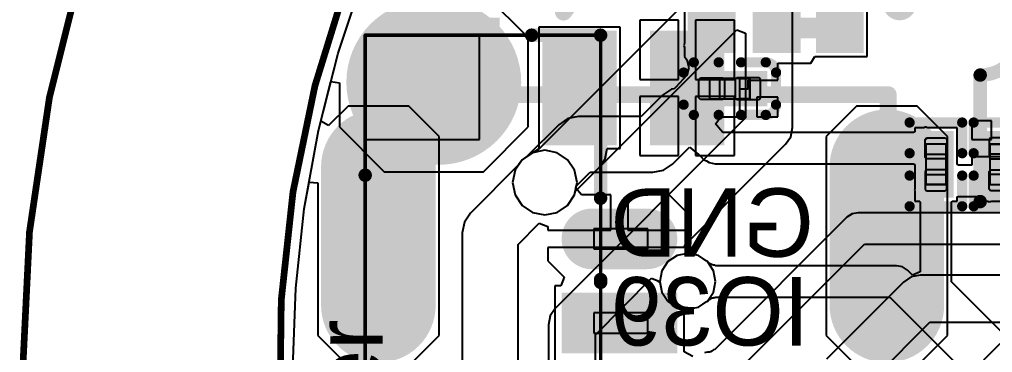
# Model space of a CAD drawing. Header units: millimetres. Extents: x 50 to 153, y 18 to 71.
# Drawn here: x 111.27 to 125.74, y 50.43 to 55.37 of the extents above; entities that cross this region are included whole.
import ezdxf

# ---------------------------------------------------------------- set-up
doc = ezdxf.new("R2010")
doc.units = ezdxf.units.MM
for name, color, linetype in [('BottomLayer', 5, 'Continuous'), ('BottomOverlay', 54, 'Continuous'), ('BottomPaste', 16, 'Continuous'), ('BottomSolder', 6, 'Continuous'), ('ConnectLayer', 7, 'Continuous'), ('KeepOutLayer', 6, 'Continuous'), ('Mechanical15', 56, 'Continuous'), ('Mechanical4', 56, 'Continuous'), ('Mechanical5', 56, 'Continuous'), ('TopLayer', 1, 'Continuous'), ('TopOverlay', 2, 'Continuous'), ('TopPaste', 8, 'Continuous'), ('TopSolder', 216, 'Continuous')]:
    doc.layers.add(name, color=color, linetype=linetype)

# ---------------------------------------------------------------- blocks, each defined once
blk = doc.blocks.new('KEY__3X6X4_3_5_2')
at = {"layer": 'TopOverlay', "const_width": 0.254}
blk.add_lwpolyline([(-3.278, -2.1), (3.222, -2.1)], dxfattribs=at)
at = {"layer": 'TopOverlay', "const_width": 0.127}
blk.add_lwpolyline([(-3.342, -2.1, 1), (-3.215, -2.1, 1)], format="xyb", close=True, dxfattribs=at)
blk = doc.blocks.new('CONN_SMD_4P_P1_25_HCTL_HC_1_25_4PLT_B_6')
at = {"layer": 'BottomLayer'}
for points, const_width in [([(4.2, 1.455), (4.2, 1.305)], 2.35), ([(1.875, -0.97), (1.875, -1.79)], 0.8)]:
    blk.add_lwpolyline(points, dxfattribs=dict(at, const_width=const_width))
for points, const_width in [([(3.613, 1.455, 1), (4.788, 1.455, 1)], 1.175), ([(3.613, 1.305, 1), (4.788, 1.305, 1)], 1.175), ([(1.675, -0.97, 1), (2.075, -0.97, 1)], 0.4), ([(1.675, -1.79, 1), (2.075, -1.79, 1)], 0.4)]:
    blk.add_lwpolyline(points, format="xyb", close=True, dxfattribs=dict(at, const_width=const_width))
blk.add_solid([(0.225, -2.19), (1.025, -2.19), (0.225, -0.57), (1.025, -0.57)], dxfattribs=at)
at = {"layer": 'BottomOverlay', "const_width": 0.2}
for points in [[(-2.821, 2.4), (2.821, 2.4)], [(4.9, -0.074), (4.9, -1.1)], [(1.229, -1.1), (1.271, -1.1)], [(2.479, -1.1), (4.9, -1.1)]]:
    blk.add_lwpolyline(points, dxfattribs=at)
at = {"layer": 'BottomOverlay', "const_width": 0.1}
for points in [[(2.771, 2.4, 1), (2.871, 2.4, 1)], [(4.85, -0.074, 1), (4.95, -0.074, 1)], [(1.179, -1.1, 1), (1.279, -1.1, 1)], [(1.221, -1.1, 1), (1.321, -1.1, 1)], [(2.429, -1.1, 1), (2.529, -1.1, 1)], [(4.85, -1.1, 1), (4.95, -1.1, 1)], [(4.85, -1.1, 1), (4.95, -1.1, 1)]]:
    blk.add_lwpolyline(points, format="xyb", close=True, dxfattribs=at)
at = {"layer": 'BottomPaste'}
for points, const_width in [([(4.2, 1.455), (4.2, 1.305)], 2.35), ([(1.875, -0.97), (1.875, -1.79)], 0.8)]:
    blk.add_lwpolyline(points, dxfattribs=dict(at, const_width=const_width))
for points, const_width in [([(3.613, 1.455, 1), (4.788, 1.455, 1)], 1.175), ([(3.613, 1.305, 1), (4.788, 1.305, 1)], 1.175), ([(1.675, -0.97, 1), (2.075, -0.97, 1)], 0.4), ([(1.675, -1.79, 1), (2.075, -1.79, 1)], 0.4)]:
    blk.add_lwpolyline(points, format="xyb", close=True, dxfattribs=dict(at, const_width=const_width))
blk.add_solid([(0.225, -2.19), (1.025, -2.19), (0.225, -0.57), (1.025, -0.57)], dxfattribs=at)
at = {"layer": 'BottomSolder'}
for points, const_width in [([(4.2, 1.455), (4.2, 1.305)], 2.45), ([(1.875, -0.97), (1.875, -1.79)], 0.9)]:
    blk.add_lwpolyline(points, dxfattribs=dict(at, const_width=const_width))
for points, const_width in [([(3.588, 1.455, 1), (4.813, 1.455, 1)], 1.225), ([(3.588, 1.305, 1), (4.813, 1.305, 1)], 1.225), ([(1.65, -0.97, 1), (2.1, -0.97, 1)], 0.45), ([(1.65, -1.79, 1), (2.1, -1.79, 1)], 0.45)]:
    blk.add_lwpolyline(points, format="xyb", close=True, dxfattribs=dict(at, const_width=const_width))
blk.add_solid([(0.175, -2.24), (1.075, -2.24), (0.175, -0.52), (1.075, -0.52)], dxfattribs=at)
at = {"layer": 'Mechanical15'}
for p, q in [((4.9, 2.4), (3.35, 2.4)), ((3.35, 2.4), (3.35, 0.7)), ((4.9, 0.7), (4.9, 2.4)), ((3.35, 0.7), (3.35, 0.7)), ((3.35, 0.7), (4.9, 0.7)), ((0.775, -1), (0.475, -1)), ((0.475, -1), (0.475, -1.8)), ((0.775, -1.8), (0.775, -1)), ((2.025, -1), (1.725, -1)), ((1.725, -1), (1.725, -1.8)), ((2.025, -1.8), (2.025, -1)), ((0.475, -1.8), (0.475, -1.8)), ((0.475, -1.8), (0.775, -1.8)), ((1.725, -1.8), (1.725, -1.8)), ((1.725, -1.8), (2.025, -1.8))]:
    blk.add_line(p, q, dxfattribs=at)
at = {"layer": 'Mechanical15', "const_width": 0.0508}
for points in [[(-4.9, 2.4), (4.9, 2.4)], [(4.9, 2.4), (4.9, -1.1)], [(-4.9, -1.1), (4.9, -1.1)]]:
    blk.add_lwpolyline(points, dxfattribs=at)
at = {"layer": 'Mechanical15', "const_width": 0.0254}
for points in [[(4.887, 2.4, 1), (4.913, 2.4, 1)], [(4.887, 2.4, 1), (4.913, 2.4, 1)], [(4.887, -1.1, 1), (4.913, -1.1, 1)], [(4.887, -1.1, 1), (4.913, -1.1, 1)]]:
    blk.add_lwpolyline(points, format="xyb", close=True, dxfattribs=at)
blk = doc.blocks.new('R0201_B_32')
at = {"layer": 'BottomLayer'}
for points in [[(-0.375, -0.162), (-0.072, -0.162), (-0.375, 0.162), (-0.072, 0.162)], [(0.108, -0.162), (0.411, -0.162), (0.108, 0.162), (0.411, 0.162)]]:
    blk.add_solid(points, dxfattribs=at)
at = {"layer": 'BottomOverlay', "const_width": 0.152}
for points in [[(-0.604, -0.391), (-0.604, 0.391)], [(-0.148, 0.391), (-0.604, 0.391)], [(0.184, 0.391), (0.64, 0.391)], [(0.64, -0.391), (0.64, 0.391)], [(-0.148, -0.391), (-0.604, -0.391)], [(0.64, -0.391), (0.184, -0.391)]]:
    blk.add_lwpolyline(points, dxfattribs=at)
at = {"layer": 'BottomOverlay', "const_width": 0.0762}
for points in [[(-0.642, 0.391, 1), (-0.566, 0.391, 1)], [(-0.642, 0.391, 1), (-0.566, 0.391, 1)], [(-0.186, 0.391, 1), (-0.11, 0.391, 1)], [(0.146, 0.391, 1), (0.222, 0.391, 1)], [(0.602, 0.391, 1), (0.678, 0.391, 1)], [(0.602, 0.391, 1), (0.678, 0.391, 1)], [(-0.642, -0.391, 1), (-0.566, -0.391, 1)], [(-0.642, -0.391, 1), (-0.566, -0.391, 1)], [(-0.186, -0.391, 1), (-0.11, -0.391, 1)], [(0.146, -0.391, 1), (0.222, -0.391, 1)], [(0.602, -0.391, 1), (0.678, -0.391, 1)], [(0.602, -0.391, 1), (0.678, -0.391, 1)]]:
    blk.add_lwpolyline(points, format="xyb", close=True, dxfattribs=at)
at = {"layer": 'BottomPaste'}
for p, q in [((-0.351, 0.162), (-0.375, 0.138)), ((-0.087, 0.162), (-0.351, 0.162)), ((-0.063, 0.138), (-0.087, 0.162)), ((0.099, 0.138), (0.123, 0.162)), ((0.123, 0.162), (0.387, 0.162)), ((0.387, 0.162), (0.411, 0.138)), ((-0.375, 0.138), (-0.375, -0.138)), ((-0.063, -0.138), (-0.063, 0.138)), ((0.099, -0.138), (0.099, 0.138)), ((0.411, 0.138), (0.411, -0.138)), ((-0.375, -0.138), (-0.351, -0.162)), ((-0.087, -0.162), (-0.063, -0.138)), ((0.123, -0.162), (0.099, -0.138)), ((0.411, -0.138), (0.387, -0.162)), ((-0.351, -0.162), (-0.087, -0.162)), ((0.387, -0.162), (0.123, -0.162))]:
    blk.add_line(p, q, dxfattribs=at)
for points in [[(-0.375, -0.162), (-0.072, -0.162), (-0.375, 0.162), (-0.072, 0.162)], [(0.108, -0.162), (0.411, -0.162), (0.108, 0.162), (0.411, 0.162)]]:
    blk.add_solid(points, dxfattribs=at)
at = {"layer": 'BottomSolder'}
for points in [[(-0.477, -0.264), (0.03, -0.264), (-0.477, 0.264), (0.03, 0.264)], [(0.006, -0.264), (0.513, -0.264), (0.006, 0.264), (0.513, 0.264)]]:
    blk.add_solid(points, dxfattribs=at)
at = {"layer": 'Mechanical15', "const_width": 0.00254}
blk.add_lwpolyline([(0.423, 0.102), (0.372, 0.152)], dxfattribs=at)
at = {"layer": 'Mechanical15', "const_width": 0.00127}
for points in [[(0.371, 0.152, 1), (0.373, 0.152, 1)], [(0.422, 0.102, 1), (0.424, 0.102, 1)]]:
    blk.add_lwpolyline(points, format="xyb", close=True, dxfattribs=at)
at = {"layer": 'Mechanical4'}
for p, q in [((0.318, 0.15), (-0.282, 0.15)), ((-0.282, 0.15), (-0.282, -0.15)), ((0.318, -0.15), (0.318, 0.15)), ((-0.282, -0.15), (0.318, -0.15))]:
    blk.add_line(p, q, dxfattribs=at)
at = {"layer": 'Mechanical5'}
for p, q in [((-0.282, -0.15), (-0.282, 0.15)), ((-0.282, 0.15), (-0.132, 0.15)), ((-0.132, 0.15), (-0.132, -0.15)), ((0.318, 0.15), (0.168, 0.15)), ((0.168, 0.15), (0.168, -0.15)), ((0.318, -0.15), (0.318, 0.15)), ((-0.132, -0.15), (-0.282, -0.15)), ((0.168, -0.15), (0.318, -0.15))]:
    blk.add_line(p, q, dxfattribs=at)
blk = doc.blocks.new('R0201_B_33')
at = {"layer": 'BottomLayer'}
for points in [[(-0.375, -0.162), (-0.072, -0.162), (-0.375, 0.162), (-0.072, 0.162)], [(0.108, -0.162), (0.411, -0.162), (0.108, 0.162), (0.411, 0.162)]]:
    blk.add_solid(points, dxfattribs=at)
at = {"layer": 'BottomOverlay', "const_width": 0.152}
for points in [[(-0.604, 0.391), (-0.604, -0.391)], [(-0.604, 0.391), (-0.148, 0.391)], [(0.64, 0.391), (0.184, 0.391)], [(0.64, 0.391), (0.64, -0.391)], [(-0.604, -0.391), (-0.148, -0.391)], [(0.184, -0.391), (0.64, -0.391)]]:
    blk.add_lwpolyline(points, dxfattribs=at)
at = {"layer": 'BottomOverlay', "const_width": 0.0762}
for points in [[(-0.642, 0.391, 1), (-0.566, 0.391, 1)], [(-0.642, 0.391, 1), (-0.566, 0.391, 1)], [(-0.186, 0.391, 1), (-0.11, 0.391, 1)], [(0.146, 0.391, 1), (0.222, 0.391, 1)], [(0.602, 0.391, 1), (0.678, 0.391, 1)], [(0.602, 0.391, 1), (0.678, 0.391, 1)], [(-0.642, -0.391, 1), (-0.566, -0.391, 1)], [(-0.642, -0.391, 1), (-0.566, -0.391, 1)], [(-0.186, -0.391, 1), (-0.11, -0.391, 1)], [(0.146, -0.391, 1), (0.222, -0.391, 1)], [(0.602, -0.391, 1), (0.678, -0.391, 1)], [(0.602, -0.391, 1), (0.678, -0.391, 1)]]:
    blk.add_lwpolyline(points, format="xyb", close=True, dxfattribs=at)
at = {"layer": 'BottomPaste'}
for p, q in [((-0.351, 0.162), (-0.375, 0.138)), ((-0.087, 0.162), (-0.351, 0.162)), ((-0.063, 0.138), (-0.087, 0.162)), ((0.099, 0.138), (0.123, 0.162)), ((0.123, 0.162), (0.387, 0.162)), ((0.387, 0.162), (0.411, 0.138)), ((-0.375, 0.138), (-0.375, -0.138)), ((-0.063, -0.138), (-0.063, 0.138)), ((0.099, -0.138), (0.099, 0.138)), ((0.411, 0.138), (0.411, -0.138)), ((-0.375, -0.138), (-0.351, -0.162)), ((-0.087, -0.162), (-0.063, -0.138)), ((0.123, -0.162), (0.099, -0.138)), ((0.411, -0.138), (0.387, -0.162)), ((-0.351, -0.162), (-0.087, -0.162)), ((0.387, -0.162), (0.123, -0.162))]:
    blk.add_line(p, q, dxfattribs=at)
for points in [[(-0.375, -0.162), (-0.072, -0.162), (-0.375, 0.162), (-0.072, 0.162)], [(0.108, -0.162), (0.411, -0.162), (0.108, 0.162), (0.411, 0.162)]]:
    blk.add_solid(points, dxfattribs=at)
at = {"layer": 'BottomSolder'}
for points in [[(-0.477, -0.264), (0.03, -0.264), (-0.477, 0.264), (0.03, 0.264)], [(0.006, -0.264), (0.513, -0.264), (0.006, 0.264), (0.513, 0.264)]]:
    blk.add_solid(points, dxfattribs=at)
at = {"layer": 'Mechanical15', "const_width": 0.00254}
blk.add_lwpolyline([(0.372, 0.152), (0.423, 0.102)], dxfattribs=at)
at = {"layer": 'Mechanical15', "const_width": 0.00127}
for points in [[(0.371, 0.152, 1), (0.373, 0.152, 1)], [(0.422, 0.102, 1), (0.424, 0.102, 1)]]:
    blk.add_lwpolyline(points, format="xyb", close=True, dxfattribs=at)
at = {"layer": 'Mechanical4'}
for p, q in [((0.318, 0.15), (-0.282, 0.15)), ((-0.282, 0.15), (-0.282, -0.15)), ((0.318, -0.15), (0.318, 0.15)), ((-0.282, -0.15), (0.318, -0.15))]:
    blk.add_line(p, q, dxfattribs=at)
at = {"layer": 'Mechanical5'}
for p, q in [((-0.282, -0.15), (-0.282, 0.15)), ((-0.282, 0.15), (-0.132, 0.15)), ((-0.132, 0.15), (-0.132, -0.15)), ((0.318, 0.15), (0.168, 0.15)), ((0.168, 0.15), (0.168, -0.15)), ((0.318, -0.15), (0.318, 0.15)), ((-0.132, -0.15), (-0.282, -0.15)), ((0.168, -0.15), (0.318, -0.15))]:
    blk.add_line(p, q, dxfattribs=at)
blk = doc.blocks.new('C0201_B_54')
at = {"layer": 'BottomLayer'}
for points in [[(-0.462, -0.144), (-0.094, -0.144), (-0.462, 0.18), (-0.094, 0.18)], [(0.086, -0.144), (0.455, -0.144), (0.086, 0.18), (0.455, 0.18)]]:
    blk.add_solid(points, dxfattribs=at)
at = {"layer": 'BottomOverlay', "const_width": 0.152}
for points in [[(-0.691, 0.256, -0.414214), (-0.538, 0.408)], [(0.531, 0.408, -0.414214), (0.683, 0.256)], [(-0.538, -0.373, -0.414214), (-0.691, -0.221)], [(0.683, -0.221, -0.414214), (0.531, -0.373)]]:
    blk.add_lwpolyline(points, format="xyb", dxfattribs=at)
for points in [[(-0.17, 0.408), (-0.538, 0.408)], [(0.531, 0.408), (0.162, 0.408)], [(-0.691, 0.256), (-0.691, -0.221)], [(0.683, 0.256), (0.683, -0.221)], [(-0.17, -0.373), (-0.538, -0.373)], [(0.531, -0.373), (0.162, -0.373)]]:
    blk.add_lwpolyline(points, dxfattribs=at)
at = {"layer": 'BottomOverlay', "const_width": 0.0762}
for points in [[(-0.577, 0.408, 1), (-0.5, 0.408, 1)], [(-0.577, 0.408, 1), (-0.5, 0.408, 1)], [(-0.208, 0.408, 1), (-0.132, 0.408, 1)], [(0.124, 0.408, 1), (0.2, 0.408, 1)], [(0.493, 0.408, 1), (0.569, 0.408, 1)], [(0.493, 0.408, 1), (0.569, 0.408, 1)], [(-0.729, 0.256, 1), (-0.653, 0.256, 1)], [(-0.729, 0.256, 1), (-0.653, 0.256, 1)], [(0.645, 0.256, 1), (0.721, 0.256, 1)], [(0.645, 0.256, 1), (0.721, 0.256, 1)], [(-0.729, -0.221, 1), (-0.653, -0.221, 1)], [(-0.729, -0.221, 1), (-0.653, -0.221, 1)], [(0.645, -0.221, 1), (0.721, -0.221, 1)], [(0.645, -0.221, 1), (0.721, -0.221, 1)], [(-0.577, -0.373, 1), (-0.5, -0.373, 1)], [(-0.577, -0.373, 1), (-0.5, -0.373, 1)], [(-0.208, -0.373, 1), (-0.132, -0.373, 1)], [(0.124, -0.373, 1), (0.2, -0.373, 1)], [(0.493, -0.373, 1), (0.569, -0.373, 1)], [(0.493, -0.373, 1), (0.569, -0.373, 1)]]:
    blk.add_lwpolyline(points, format="xyb", close=True, dxfattribs=at)
at = {"layer": 'BottomPaste'}
for p, q in [((-0.438, 0.18), (-0.462, 0.156)), ((-0.462, 0.156), (-0.462, -0.12)), ((-0.109, 0.18), (-0.438, 0.18)), ((-0.085, 0.156), (-0.109, 0.18)), ((-0.085, -0.12), (-0.085, 0.156)), ((0.077, 0.156), (0.101, 0.18)), ((0.077, -0.12), (0.077, 0.156)), ((0.101, 0.18), (0.431, 0.18)), ((0.431, 0.18), (0.455, 0.156)), ((0.455, 0.156), (0.455, -0.12)), ((-0.462, -0.12), (-0.438, -0.144)), ((-0.438, -0.144), (-0.109, -0.144)), ((-0.109, -0.144), (-0.085, -0.12)), ((0.101, -0.144), (0.077, -0.12)), ((0.431, -0.144), (0.101, -0.144)), ((0.455, -0.12), (0.431, -0.144))]:
    blk.add_line(p, q, dxfattribs=at)
for points in [[(-0.462, -0.144), (-0.094, -0.144), (-0.462, 0.18), (-0.094, 0.18)], [(0.086, -0.144), (0.455, -0.144), (0.086, 0.18), (0.455, 0.18)]]:
    blk.add_solid(points, dxfattribs=at)
at = {"layer": 'BottomSolder'}
for points in [[(-0.564, -0.246), (0.008, -0.246), (-0.564, 0.281), (0.008, 0.281)], [(-0.015, -0.246), (0.556, -0.246), (-0.015, 0.281), (0.556, 0.281)]]:
    blk.add_solid(points, dxfattribs=at)
at = {"layer": 'Mechanical4'}
for p, q in [((0.296, 0.168), (-0.304, 0.168)), ((-0.304, 0.168), (-0.304, -0.132)), ((0.296, -0.132), (0.296, 0.168)), ((-0.304, -0.132), (0.296, -0.132))]:
    blk.add_line(p, q, dxfattribs=at)
at = {"layer": 'Mechanical5'}
for p, q in [((-0.304, -0.132), (-0.304, 0.168)), ((-0.304, 0.168), (-0.154, 0.168)), ((-0.154, 0.168), (-0.154, -0.132)), ((0.296, 0.168), (0.146, 0.168)), ((0.146, 0.168), (0.146, -0.132)), ((0.296, -0.132), (0.296, 0.168)), ((-0.154, -0.132), (-0.304, -0.132)), ((0.146, -0.132), (0.296, -0.132))]:
    blk.add_line(p, q, dxfattribs=at)
blk = doc.blocks.new('H______2X1_S______1_25_89')
at = {"layer": 'TopLayer', "const_width": 1.5}
for points in [[(1.218, 3.8), (-0.838, 3.8)], [(1.218, -3.76), (-0.838, -3.76)]]:
    blk.add_lwpolyline(points, dxfattribs=at)
at = {"layer": 'TopLayer', "const_width": 0.75}
for points in [[(-1.213, 3.8, 1), (-0.463, 3.8, 1)], [(0.843, 3.8, 1), (1.593, 3.8, 1)], [(-1.213, -3.76, 1), (-0.463, -3.76, 1)], [(0.843, -3.76, 1), (1.593, -3.76, 1)]]:
    blk.add_lwpolyline(points, format="xyb", close=True, dxfattribs=at)
at = {"layer": 'TopLayer'}
for points in [[(-2.76, 0.38), (-1.26, 0.38), (-2.76, 1.28), (-1.26, 1.28)], [(-2.76, -1.22), (-1.26, -1.22), (-2.76, -0.32), (-1.26, -0.32)]]:
    blk.add_solid(points, dxfattribs=at)
at = {"layer": 'TopOverlay', "const_width": 0.25}
for points in [[(-1.91, 3.82), (-1.91, 3.82)], [(2.38, 3.82), (-1.91, 3.82)], [(-1.91, -3.78), (-1.91, 3.82)], [(2.38, -3.78), (-1.91, -3.78)]]:
    blk.add_lwpolyline(points, dxfattribs=at)
at = {"layer": 'TopOverlay', "const_width": 0.125}
for points in [[(-1.972, 3.82, 1), (-1.847, 3.82, 1)], [(-1.972, 3.82, 1), (-1.847, 3.82, 1)], [(-1.972, 3.82, 1), (-1.847, 3.82, 1)], [(-1.972, 3.82, 1), (-1.847, 3.82, 1)], [(-1.972, -3.78, 1), (-1.847, -3.78, 1)], [(-1.972, -3.78, 1), (-1.847, -3.78, 1)]]:
    blk.add_lwpolyline(points, format="xyb", close=True, dxfattribs=at)
at = {"layer": 'TopPaste', "const_width": 1.5}
for points in [[(1.218, 3.8), (-0.838, 3.8)], [(1.218, -3.76), (-0.838, -3.76)]]:
    blk.add_lwpolyline(points, dxfattribs=at)
at = {"layer": 'TopPaste', "const_width": 0.75}
for points in [[(-1.213, 3.8, 1), (-0.463, 3.8, 1)], [(0.843, 3.8, 1), (1.593, 3.8, 1)], [(-1.213, -3.76, 1), (-0.463, -3.76, 1)], [(0.843, -3.76, 1), (1.593, -3.76, 1)]]:
    blk.add_lwpolyline(points, format="xyb", close=True, dxfattribs=at)
at = {"layer": 'TopPaste'}
for points in [[(-2.76, 0.38), (-1.26, 0.38), (-2.76, 1.28), (-1.26, 1.28)], [(-2.76, -1.22), (-1.26, -1.22), (-2.76, -0.32), (-1.26, -0.32)]]:
    blk.add_solid(points, dxfattribs=at)
at = {"layer": 'TopSolder', "const_width": 1.703}
for points in [[(1.218, 3.8), (-0.838, 3.8)], [(1.218, -3.76), (-0.838, -3.76)]]:
    blk.add_lwpolyline(points, dxfattribs=at)
at = {"layer": 'TopSolder', "const_width": 0.852}
for points in [[(-1.264, 3.8, 1), (-0.412, 3.8, 1)], [(0.792, 3.8, 1), (1.644, 3.8, 1)], [(-1.264, -3.76, 1), (-0.412, -3.76, 1)], [(0.792, -3.76, 1), (1.644, -3.76, 1)]]:
    blk.add_lwpolyline(points, format="xyb", close=True, dxfattribs=at)
at = {"layer": 'TopSolder'}
for points in [[(-2.862, 0.278), (-1.158, 0.278), (-2.862, 1.382), (-1.158, 1.382)], [(-2.862, -1.322), (-1.158, -1.322), (-2.862, -0.218), (-1.158, -0.218)]]:
    blk.add_solid(points, dxfattribs=at)
blk = doc.blocks.new('W25Q80_97')
at = {"layer": 'TopOverlay', "const_width": 0.2}
for points in [[(-0.991, -0.706), (-0.991, 4.374)], [(-0.991, -0.706), (-2.87, -0.706)]]:
    blk.add_lwpolyline(points, dxfattribs=at)
blk.add_lwpolyline([(-4.14, -0.706, -1), (-2.87, -0.706)], format="xyb", dxfattribs=at)
at = {"layer": 'TopOverlay', "const_width": 0.1}
for points in [[(-2.92, -0.706, 1), (-2.82, -0.706, 1)], [(-2.92, -0.706, 1), (-2.82, -0.706, 1)], [(-1.041, -0.706, 1), (-0.941, -0.706, 1)], [(-1.041, -0.706, 1), (-0.941, -0.706, 1)]]:
    blk.add_lwpolyline(points, format="xyb", close=True, dxfattribs=at)
blk = doc.blocks.new('SOT_23_5_B_138')
at = {"layer": 'BottomLayer', "const_width": 0.508}
blk.add_lwpolyline([(1.905, -2.921), (1.905, -2.159)], dxfattribs=at)
at = {"layer": 'BottomLayer', "const_width": 0.254}
for points in [[(1.778, -2.159, 1), (2.032, -2.159, 1)], [(1.778, -2.921, 1), (2.032, -2.921, 1)]]:
    blk.add_lwpolyline(points, format="xyb", close=True, dxfattribs=at)
at = {"layer": 'BottomLayer'}
for points in [[(0.254, 0.635), (-0.254, 0.635), (0.254, -0.635), (-0.254, -0.635)], [(1.194, 0.635), (0.686, 0.635), (1.194, -0.635), (0.686, -0.635)], [(2.159, 0.635), (1.651, 0.635), (2.159, -0.635), (1.651, -0.635)], [(0.254, -1.905), (-0.254, -1.905), (0.254, -3.175), (-0.254, -3.175)]]:
    blk.add_solid(points, dxfattribs=at)
at = {"layer": 'BottomOverlay'}
for points, const_width in [([(-0.889, 0), (-0.889, -0.025)], 0.5), ([(-0.457, -0.508), (-0.635, -0.508)], 0.203), ([(-0.635, -0.508), (-0.635, -2.102)], 0.203), ([(2.523, -0.508), (2.362, -0.508)], 0.203), ([(2.523, -0.508), (2.523, -2.102)], 0.203), ([(-0.451, -2.102), (-0.635, -2.102)], 0.203), ([(1.454, -2.102), (0.457, -2.102)], 0.203), ([(2.523, -2.102), (2.343, -2.102)], 0.203)]:
    blk.add_lwpolyline(points, dxfattribs=dict(at, const_width=const_width))
for points, const_width in [([(-1.014, 0, 1), (-0.764, 0, 1)], 0.25), ([(-1.014, -0.025, 1), (-0.764, -0.025, 1)], 0.25), ([(-0.686, -0.508, 1), (-0.584, -0.508, 1)], 0.102), ([(-0.686, -0.508, 1), (-0.584, -0.508, 1)], 0.102), ([(-0.508, -0.508, 1), (-0.406, -0.508, 1)], 0.102), ([(2.311, -0.508, 1), (2.413, -0.508, 1)], 0.102), ([(2.472, -0.508, 1), (2.574, -0.508, 1)], 0.102), ([(2.472, -0.508, 1), (2.574, -0.508, 1)], 0.102), ([(-0.686, -2.102, 1), (-0.584, -2.102, 1)], 0.102), ([(-0.686, -2.102, 1), (-0.584, -2.102, 1)], 0.102), ([(-0.502, -2.102, 1), (-0.4, -2.102, 1)], 0.102), ([(0.406, -2.102, 1), (0.508, -2.102, 1)], 0.102), ([(1.403, -2.102, 1), (1.505, -2.102, 1)], 0.102), ([(2.292, -2.102, 1), (2.394, -2.102, 1)], 0.102), ([(2.472, -2.102, 1), (2.574, -2.102, 1)], 0.102), ([(2.472, -2.102, 1), (2.574, -2.102, 1)], 0.102)]:
    blk.add_lwpolyline(points, format="xyb", close=True, dxfattribs=dict(at, const_width=const_width))
at = {"layer": 'BottomPaste', "const_width": 0.508}
blk.add_lwpolyline([(1.905, -2.921), (1.905, -2.159)], dxfattribs=at)
at = {"layer": 'BottomPaste', "const_width": 0.254}
for points in [[(1.778, -2.159, 1), (2.032, -2.159, 1)], [(1.778, -2.921, 1), (2.032, -2.921, 1)]]:
    blk.add_lwpolyline(points, format="xyb", close=True, dxfattribs=at)
at = {"layer": 'BottomPaste'}
for points in [[(0.254, 0.635), (-0.254, 0.635), (0.254, -0.635), (-0.254, -0.635)], [(1.194, 0.635), (0.686, 0.635), (1.194, -0.635), (0.686, -0.635)], [(2.159, 0.635), (1.651, 0.635), (2.159, -0.635), (1.651, -0.635)], [(0.254, -1.905), (-0.254, -1.905), (0.254, -3.175), (-0.254, -3.175)]]:
    blk.add_solid(points, dxfattribs=at)
at = {"layer": 'BottomSolder', "const_width": 0.711}
blk.add_lwpolyline([(1.905, -2.921), (1.905, -2.159)], dxfattribs=at)
at = {"layer": 'BottomSolder', "const_width": 0.356}
for points in [[(1.727, -2.159, 1), (2.083, -2.159, 1)], [(1.727, -2.921, 1), (2.083, -2.921, 1)]]:
    blk.add_lwpolyline(points, format="xyb", close=True, dxfattribs=at)
at = {"layer": 'BottomSolder'}
for points in [[(0.356, 0.737), (-0.356, 0.737), (0.356, -0.737), (-0.356, -0.737)], [(1.295, 0.737), (0.584, 0.737), (1.295, -0.737), (0.584, -0.737)], [(2.261, 0.737), (1.549, 0.737), (2.261, -0.737), (1.549, -0.737)], [(0.356, -1.803), (-0.356, -1.803), (0.356, -3.277), (-0.356, -3.277)]]:
    blk.add_solid(points, dxfattribs=at)

msp = doc.modelspace()

# ---------------------------------------------------------------- linework, layer by layer
at = {"layer": 'ConnectLayer'}
for p, q in [((122.767, 53.766), (122.767, 57.662)), ((121.16, 56.399), (121.16, 55.018)), ((123.878, 54.824), (123.878, 56.399)), ((116.013, 54.873), (116.387, 55.997)), ((116.013, 54.873), (116.387, 55.997)), ((116.013, 54.873), (116.387, 55.997)), ((118.836, 55.103), (118.173, 55.767)), ((121.332, 55.784), (118.951, 53.403)), ((121.073, 55.36), (120.496, 55.36)), ((120.496, 55.36), (120.496, 54.483)), ((121.073, 54.483), (121.073, 55.36)), ((121.904, 55.36), (121.327, 55.36)), ((121.327, 55.36), (121.327, 54.483)), ((121.904, 54.483), (121.904, 55.36)), ((120.203, 55.259), (118.998, 55.259)), ((118.998, 55.259), (118.998, 53.454)), ((119.537, 52.817), (121.941, 55.221)), ((120.203, 53.454), (120.203, 55.259)), ((121.941, 55.221), (122.068, 55.168)), ((122.068, 55.168), (122.068, 53.911)), ((118.836, 53.776), (118.836, 55.103)), ((121.156, 54.992), (121.151, 54.98)), ((121.151, 54.98), (121.16, 54.957)), ((121.16, 55.018), (121.153, 55.006)), ((121.153, 55.006), (121.156, 54.992)), ((115.72, 53.725), (116.013, 54.873)), ((115.72, 53.725), (116.013, 54.873)), ((115.755, 53.862), (116.013, 54.873)), ((121.16, 54.957), (121.16, 54.824)), ((121.16, 54.824), (121.16, 54.824)), ((121.16, 54.824), (121.195, 54.774)), ((121.195, 54.774), (121.224, 54.66)), ((122.547, 54.472), (122.547, 54.722)), ((122.547, 54.722), (123.004, 54.722)), ((123.004, 54.722), (123.004, 54.722)), ((123.004, 54.722), (123.04, 54.722)), ((123.04, 54.722), (123.101, 54.824)), ((123.101, 54.824), (123.167, 54.824)), ((123.167, 54.824), (123.878, 54.824)), ((121.194, 54.545), (121.033, 54.368)), ((121.224, 54.66), (121.194, 54.545)), ((115.72, 53.725), (115.904, 54.449)), ((115.904, 54.449), (116.031, 54.433)), ((116.031, 54.433), (116.031, 53.776)), ((120.496, 54.483), (121.073, 54.483)), ((121.327, 54.483), (121.904, 54.483)), ((122.109, 54.345), (122.109, 54.472)), ((122.109, 54.472), (122.547, 54.472)), ((120.968, 54.337), (120.834, 54.247)), ((121.008, 54.345), (120.968, 54.337)), ((121.033, 54.368), (121.008, 54.345)), ((121.982, 53.929), (121.982, 54.345)), ((121.982, 54.345), (122.109, 54.345)), ((121.073, 54.229), (120.496, 54.229)), ((120.496, 54.229), (120.496, 53.352)), ((120.834, 54.247), (120.518, 53.932)), ((121.073, 53.352), (121.073, 54.229)), ((121.904, 54.229), (121.327, 54.229)), ((121.327, 54.229), (121.327, 53.352)), ((121.904, 53.352), (121.904, 54.229)), ((122.547, 54.218), (122.236, 54.218)), ((122.236, 54.218), (122.236, 53.929)), ((122.547, 53.929), (122.547, 54.218)), ((116.159, 54.087), (115.869, 53.797)), ((117.061, 54.087), (116.159, 54.087)), ((117.513, 53.635), (117.061, 54.087)), ((123.719, 54.087), (123.268, 53.635)), ((124.621, 54.087), (123.719, 54.087)), ((125.073, 53.635), (124.621, 54.087)), ((115.869, 53.797), (115.755, 53.862)), ((122.068, 53.911), (119.239, 51.082)), ((119.427, 53.9), (119.292, 53.81)), ((119.585, 53.932), (119.427, 53.9)), ((120.518, 53.932), (119.585, 53.932)), ((121.622, 53.822), (121.625, 53.828)), ((121.695, 53.732), (121.622, 53.822)), ((121.625, 53.828), (121.702, 53.929)), ((121.702, 53.929), (121.982, 53.929)), ((122.236, 53.929), (122.547, 53.929)), ((125.724, 53.867), (125.435, 53.867)), ((125.435, 53.867), (125.435, 53.588)), ((125.724, 53.588), (125.724, 53.867)), ((115.509, 52.559), (115.72, 53.725)), ((115.509, 52.559), (115.72, 53.725)), ((115.509, 52.559), (115.72, 53.725)), ((116.031, 53.776), (116.695, 53.112)), ((118.173, 53.112), (118.836, 53.776)), ((119.292, 53.81), (118.823, 53.341)), ((121.73, 53.694), (121.695, 53.732)), ((124.565, 53.694), (121.73, 53.694)), ((122.74, 53.632), (122.767, 53.766)), ((124.584, 53.702), (124.565, 53.694)), ((124.585, 53.702), (124.584, 53.702)), ((124.717, 53.765), (124.585, 53.765)), ((124.585, 53.765), (124.585, 53.702)), ((124.74, 53.775), (124.717, 53.765)), ((124.749, 53.771), (124.74, 53.775)), ((124.758, 53.774), (124.749, 53.771)), ((124.774, 53.765), (124.758, 53.774)), ((125.213, 53.765), (124.774, 53.765)), ((125.213, 53.219), (125.213, 53.765)), ((117.513, 50.677), (117.513, 53.635)), ((122.665, 53.519), (122.74, 53.632)), ((123.268, 53.635), (123.268, 50.677)), ((125.073, 50.677), (125.073, 53.635)), ((125.435, 53.588), (125.724, 53.588)), ((118.902, 53.393), (118.746, 53.29)), ((118.902, 53.393), (118.746, 53.29)), ((118.902, 53.393), (118.746, 53.29)), ((118.998, 53.454), (118.902, 53.393)), ((119.085, 53.43), (118.902, 53.393)), ((118.951, 53.403), (118.902, 53.393)), ((119.268, 53.393), (119.085, 53.43)), ((119.424, 53.29), (119.268, 53.393)), ((119.983, 53.307), (120.012, 53.454)), ((120.012, 53.454), (120.203, 53.454)), ((120.983, 53.224), (121.234, 53.476)), ((121.163, 52.018), (122.665, 53.519)), ((121.234, 53.476), (121.256, 53.46)), ((121.256, 53.46), (121.399, 53.34)), ((122.665, 53.519), (122.665, 53.519)), ((118.746, 53.29), (118.642, 53.134)), ((118.746, 53.29), (118.642, 53.134)), ((118.746, 53.29), (118.642, 53.134)), ((118.746, 53.29), (118.695, 53.213)), ((118.823, 53.341), (118.746, 53.29)), ((119.528, 53.134), (119.424, 53.29)), ((119.893, 53.173), (119.983, 53.307)), ((120.496, 53.352), (121.073, 53.352)), ((121.327, 53.352), (121.904, 53.352)), ((121.399, 53.34), (121.451, 53.289)), ((121.451, 53.289), (121.488, 53.274)), ((121.488, 53.274), (121.53, 53.246)), ((121.53, 53.246), (121.619, 53.228)), ((125.851, 53.334), (125.435, 53.334)), ((125.435, 53.334), (125.435, 53.211)), ((116.695, 53.112), (118.173, 53.112)), ((118.695, 53.213), (117.979, 52.497)), ((118.642, 53.134), (118.606, 52.951)), ((118.642, 53.134), (118.606, 52.951)), ((118.642, 53.134), (118.606, 52.951)), ((119.564, 52.951), (119.528, 53.134)), ((119.537, 52.817), (119.893, 53.173)), ((119.554, 52.9), (119.757, 53.103)), ((119.757, 53.103), (120.69, 53.103)), ((120.69, 53.103), (120.848, 53.134)), ((120.848, 53.134), (120.983, 53.224)), ((121.619, 53.228), (124.565, 53.228)), ((124.565, 53.228), (124.584, 53.22)), ((124.584, 53.22), (124.585, 53.22)), ((124.585, 53.22), (124.585, 52.854)), ((125.214, 53.219), (125.213, 53.219)), ((125.233, 53.211), (125.214, 53.219)), ((125.435, 53.211), (125.233, 53.211)), ((115.509, 52.559), (115.581, 52.955)), ((115.581, 52.955), (115.708, 52.944)), ((118.606, 52.951), (118.642, 52.767)), ((118.606, 52.951), (118.642, 52.767)), ((118.606, 52.951), (118.642, 52.767)), ((119.528, 52.767), (119.564, 52.951)), ((115.708, 52.944), (115.708, 50.677)), ((119.528, 52.767), (119.537, 52.817)), ((119.528, 52.767), (119.537, 52.817)), ((119.547, 52.866), (119.554, 52.9)), ((119.628, 52.768), (119.547, 52.866)), ((124.585, 52.84), (124.582, 52.833)), ((124.582, 52.833), (124.585, 52.826)), ((124.585, 52.854), (124.583, 52.85)), ((124.583, 52.85), (124.585, 52.843)), ((124.585, 52.843), (124.585, 52.84)), ((124.585, 52.826), (124.585, 52.674)), ((118.642, 52.767), (118.746, 52.612)), ((118.642, 52.767), (118.746, 52.612)), ((118.642, 52.767), (118.746, 52.612)), ((119.424, 52.612), (119.528, 52.767)), ((119.424, 52.612), (119.528, 52.767)), ((119.424, 52.612), (119.528, 52.767)), ((120.067, 52.768), (119.628, 52.768)), ((120.067, 52.241), (120.067, 52.768)), ((120.931, 52.768), (120.321, 52.768)), ((120.321, 52.768), (120.321, 52.241)), ((121.258, 52.441), (120.931, 52.768)), ((124.585, 52.674), (124.658, 52.674)), ((124.658, 52.674), (124.658, 52.673)), ((124.658, 52.673), (124.666, 52.655)), ((125.132, 52.655), (125.14, 52.673)), ((125.14, 52.673), (125.14, 52.674)), ((125.14, 52.674), (125.213, 52.674)), ((125.213, 52.674), (125.213, 52.737)), ((125.213, 52.737), (125.214, 52.737)), ((125.214, 52.737), (125.233, 52.745)), ((125.233, 52.745), (125.518, 52.745)), ((125.518, 52.745), (125.536, 52.737)), ((125.536, 52.737), (125.537, 52.737)), ((125.537, 52.737), (125.537, 52.674)), ((125.537, 52.674), (125.67, 52.674)), ((125.67, 52.674), (125.692, 52.665)), ((125.692, 52.665), (125.701, 52.668)), ((125.701, 52.668), (125.711, 52.666)), ((125.711, 52.666), (125.726, 52.674)), ((125.726, 52.674), (125.977, 52.674)), ((115.383, 51.381), (115.509, 52.559)), ((115.383, 51.381), (115.509, 52.559)), ((115.383, 51.381), (115.509, 52.559)), ((115.383, 51.381), (115.509, 52.559)), ((118.746, 52.612), (118.902, 52.508)), ((118.746, 52.612), (118.902, 52.508)), ((118.746, 52.612), (118.902, 52.508)), ((119.268, 52.508), (119.424, 52.612)), ((119.268, 52.508), (119.424, 52.612)), ((119.268, 52.508), (119.424, 52.612)), ((124.666, 52.655), (124.666, 51.624)), ((125.132, 51.475), (125.132, 52.655)), ((117.979, 52.497), (117.889, 52.363)), ((118.902, 52.508), (119.085, 52.472)), ((118.902, 52.508), (119.085, 52.472)), ((118.902, 52.508), (119.085, 52.472)), ((119.085, 52.472), (119.268, 52.508)), ((119.085, 52.472), (119.268, 52.508)), ((119.085, 52.472), (119.268, 52.508)), ((121.258, 52.241), (121.258, 52.441)), ((123.576, 52.435), (121.612, 50.471)), ((123.652, 52.485), (123.576, 52.435)), ((123.741, 52.503), (123.652, 52.485)), ((132.295, 52.503), (123.741, 52.503)), ((117.889, 52.363), (117.858, 52.204)), ((118.686, 52.032), (119.003, 52.349)), ((119.003, 52.349), (119.13, 52.296)), ((119.13, 52.296), (119.13, 52.241)), ((119.13, 52.241), (120.067, 52.241)), ((120.321, 52.241), (121.258, 52.241)), ((117.858, 52.204), (117.858, 48.833)), ((118.686, 49.005), (118.686, 52.032)), ((120.194, 51.987), (119.13, 51.987)), ((119.13, 51.987), (119.13, 51.787)), ((121.258, 51.987), (120.194, 51.987)), ((121.193, 51.938), (121.163, 52.018)), ((121.22, 51.895), (121.193, 51.938)), ((121.258, 51.887), (121.258, 51.987)), ((121.941, 50.141), (123.837, 52.037)), ((123.837, 52.037), (130.876, 52.037)), ((121.05, 51.865), (120.915, 51.776)), ((121.05, 51.865), (120.915, 51.776)), ((121.208, 51.897), (121.05, 51.865)), ((121.208, 51.897), (121.05, 51.865)), ((121.367, 51.865), (121.208, 51.897)), ((121.367, 51.865), (121.208, 51.897)), ((121.367, 51.865), (121.22, 51.895)), ((121.367, 51.865), (121.258, 51.887)), ((121.501, 51.776), (121.367, 51.865)), ((121.484, 51.787), (121.367, 51.865)), ((121.501, 51.776), (121.367, 51.865)), ((121.501, 51.776), (121.367, 51.865)), ((119.13, 51.787), (119.373, 51.544)), ((120.915, 51.776), (120.826, 51.641)), ((120.915, 51.776), (120.826, 51.641)), ((121.504, 51.779), (121.484, 51.787)), ((121.591, 51.641), (121.501, 51.776)), ((121.591, 51.641), (121.501, 51.776)), ((121.591, 51.641), (121.501, 51.776)), ((121.52, 51.764), (121.504, 51.779)), ((121.533, 51.753), (121.52, 51.764)), ((121.544, 51.745), (121.533, 51.753)), ((121.554, 51.738), (121.544, 51.745)), ((121.564, 51.733), (121.554, 51.738)), ((121.572, 51.73), (121.564, 51.733)), ((121.58, 51.727), (121.572, 51.73)), ((121.588, 51.725), (121.58, 51.727)), ((121.595, 51.724), (121.588, 51.725)), ((121.61, 51.724), (121.595, 51.724)), ((121.627, 51.716), (121.61, 51.724)), ((124.312, 51.716), (121.627, 51.716)), ((124.401, 51.698), (124.312, 51.716)), ((124.477, 51.647), (124.401, 51.698)), ((124.549, 51.576), (124.477, 51.647)), ((119.373, 51.544), (119.321, 51.417)), ((119.836, 50.69), (120.673, 51.528)), ((120.673, 51.528), (120.753, 51.498)), ((120.826, 51.641), (120.794, 51.483)), ((120.826, 51.641), (120.794, 51.483)), ((121.623, 51.483), (121.591, 51.641)), ((121.623, 51.483), (121.591, 51.641)), ((121.623, 51.483), (121.591, 51.641)), ((124.531, 51.549), (124.418, 51.473)), ((124.665, 51.576), (124.531, 51.549)), ((124.666, 51.624), (124.549, 51.576)), ((130.299, 51.576), (124.665, 51.576)), ((124.665, 51.576), (124.665, 51.576)), ((115.34, 50.197), (115.383, 51.381)), ((115.34, 50.197), (115.383, 51.381)), ((115.34, 50.197), (115.383, 51.381)), ((115.34, 50.197), (115.383, 51.381)), ((119.321, 51.417), (119.231, 51.417)), ((119.231, 51.417), (119.231, 50.312)), ((120.753, 51.498), (120.796, 51.471)), ((120.794, 51.483), (120.826, 51.324)), ((120.794, 51.483), (120.826, 51.324)), ((120.796, 51.471), (120.826, 51.324)), ((121.591, 51.324), (121.623, 51.483)), ((121.591, 51.324), (121.623, 51.483)), ((121.591, 51.324), (121.623, 51.483)), ((124.418, 51.473), (123.27, 50.325)), ((126.026, 50.581), (125.132, 51.475)), ((120.826, 51.324), (120.915, 51.19)), ((120.826, 51.324), (120.915, 51.19)), ((120.826, 51.324), (120.915, 51.19)), ((121.501, 51.19), (121.591, 51.324)), ((121.501, 51.19), (121.591, 51.324)), ((121.501, 51.19), (121.591, 51.324)), ((121.533, 51.212), (121.544, 51.22)), ((121.544, 51.22), (121.554, 51.227)), ((121.554, 51.227), (121.564, 51.232)), ((121.564, 51.232), (121.572, 51.236)), ((121.572, 51.236), (121.58, 51.238)), ((121.58, 51.238), (121.588, 51.24)), ((121.588, 51.24), (121.595, 51.241)), ((121.595, 51.241), (121.61, 51.242)), ((121.61, 51.242), (121.627, 51.25)), ((121.627, 51.25), (124.216, 51.25)), ((124.216, 51.25), (125.324, 50.141)), ((119.239, 51.082), (119.163, 50.969)), ((120.915, 51.19), (121.05, 51.1)), ((120.915, 51.19), (121.05, 51.1)), ((120.915, 51.19), (121.05, 51.1)), ((121.05, 51.1), (121.208, 51.068)), ((121.05, 51.1), (121.208, 51.068)), ((121.05, 51.1), (121.208, 51.068)), ((121.156, 51.026), (121.208, 51.068)), ((121.208, 51.068), (121.367, 51.1)), ((121.208, 51.068), (121.367, 51.1)), ((121.208, 51.068), (121.367, 51.1)), ((121.208, 51.068), (121.367, 51.1)), ((121.367, 51.1), (121.501, 51.19)), ((121.367, 51.1), (121.501, 51.19)), ((121.367, 51.1), (121.501, 51.19)), ((121.367, 51.1), (121.484, 51.178)), ((121.484, 51.178), (121.504, 51.186)), ((121.504, 51.186), (121.52, 51.202)), ((121.52, 51.202), (121.533, 51.212)), ((119.163, 50.969), (119.137, 50.835)), ((121.156, 50.435), (121.156, 51.026)), ((119.137, 50.835), (119.137, 46.346)), ((123.764, 49.831), (124.81, 50.876)), ((124.81, 50.876), (129.87, 50.876)), ((115.708, 50.677), (116.159, 50.226)), ((117.061, 50.226), (117.513, 50.677)), ((119.836, 46.317), (119.836, 50.69)), ((123.268, 50.677), (123.719, 50.226)), ((124.621, 50.226), (125.073, 50.677)), ((125.849, 50.555), (124.442, 49.148)), ((121.283, 50.367), (121.156, 50.435)), ((121.479, 50.428), (121.46, 50.42)), ((121.502, 50.429), (121.479, 50.428)), ((121.518, 50.43), (121.502, 50.429)), ((121.532, 50.432), (121.518, 50.43)), ((121.544, 50.435), (121.532, 50.432)), ((121.554, 50.438), (121.544, 50.435)), ((121.563, 50.442), (121.554, 50.438)), ((121.57, 50.445), (121.563, 50.442)), ((121.577, 50.449), (121.57, 50.445)), ((121.583, 50.454), (121.577, 50.449)), ((121.594, 50.464), (121.583, 50.454)), ((121.612, 50.471), (121.594, 50.464))]:
    msp.add_line(p, q, dxfattribs=at)
at = {"layer": 'KeepOutLayer', "const_width": 0.1}
msp.add_lwpolyline([(125.676, 34.607, -0.650183), (124.572, 65.297)], format="xyb", dxfattribs=at)
at = {"layer": 'TopOverlay', "const_width": 0.1}
msp.add_lwpolyline([(152.548, 50.197, 1), (111.324, 50.197, 1)], format="xyb", close=True, dxfattribs=at)
at = {"layer": 'TopOverlay'}
for points in [[(118.059, 54.726), (118.059, 55.773), (117.754, 54.726), (117.754, 55.773)], [(117.365, 55.094), (118.412, 55.094), (117.365, 55.398), (118.412, 55.398)], [(122.29, 55.094), (123.337, 55.094), (122.29, 55.398), (123.337, 55.398)]]:
    msp.add_solid(points, dxfattribs=at)

# ---------------------------------------------------------------- block references
for name, p, rotation in [('KEY__3X6X4_3_5_2', (119.659, 59.366), 53), ('W25Q80_97', (126.263, 51.677), 270), ('SOT_23_5_B_138', (123.471, 55.611), 180), ('CONN_SMD_4P_P1_25_HCTL_HC_1_25_4PLT_B_6', (118.814, 50.239), 90), ('H______2X1_S______1_25_89', (120.37, 52.346), 270), ('C0201_B_54', (121.831, 54.363), 180), ('R0201_B_33', (124.899, 53.202), 90), ('R0201_B_32', (125.851, 53.238), 270)]:
    msp.add_blockref(name, p, dxfattribs=dict(rotation=rotation))

# ---------------------------------------------------------------- texts
at = {"layer": 'BottomOverlay', "text_generation_flag": 2}
for s, p in [('GND', (123.084, 51.848)), ('IO39', (123.012, 50.53))]:
    msp.add_text(s, height=1.016, rotation=360, dxfattribs=at).set_placement(p)
at = {"layer": 'TopOverlay'}
msp.add_text('Spearker', height=1.016, rotation=90, dxfattribs=at).set_placement((116.674, 45.404))

doc.saveas('drawing.dxf')
